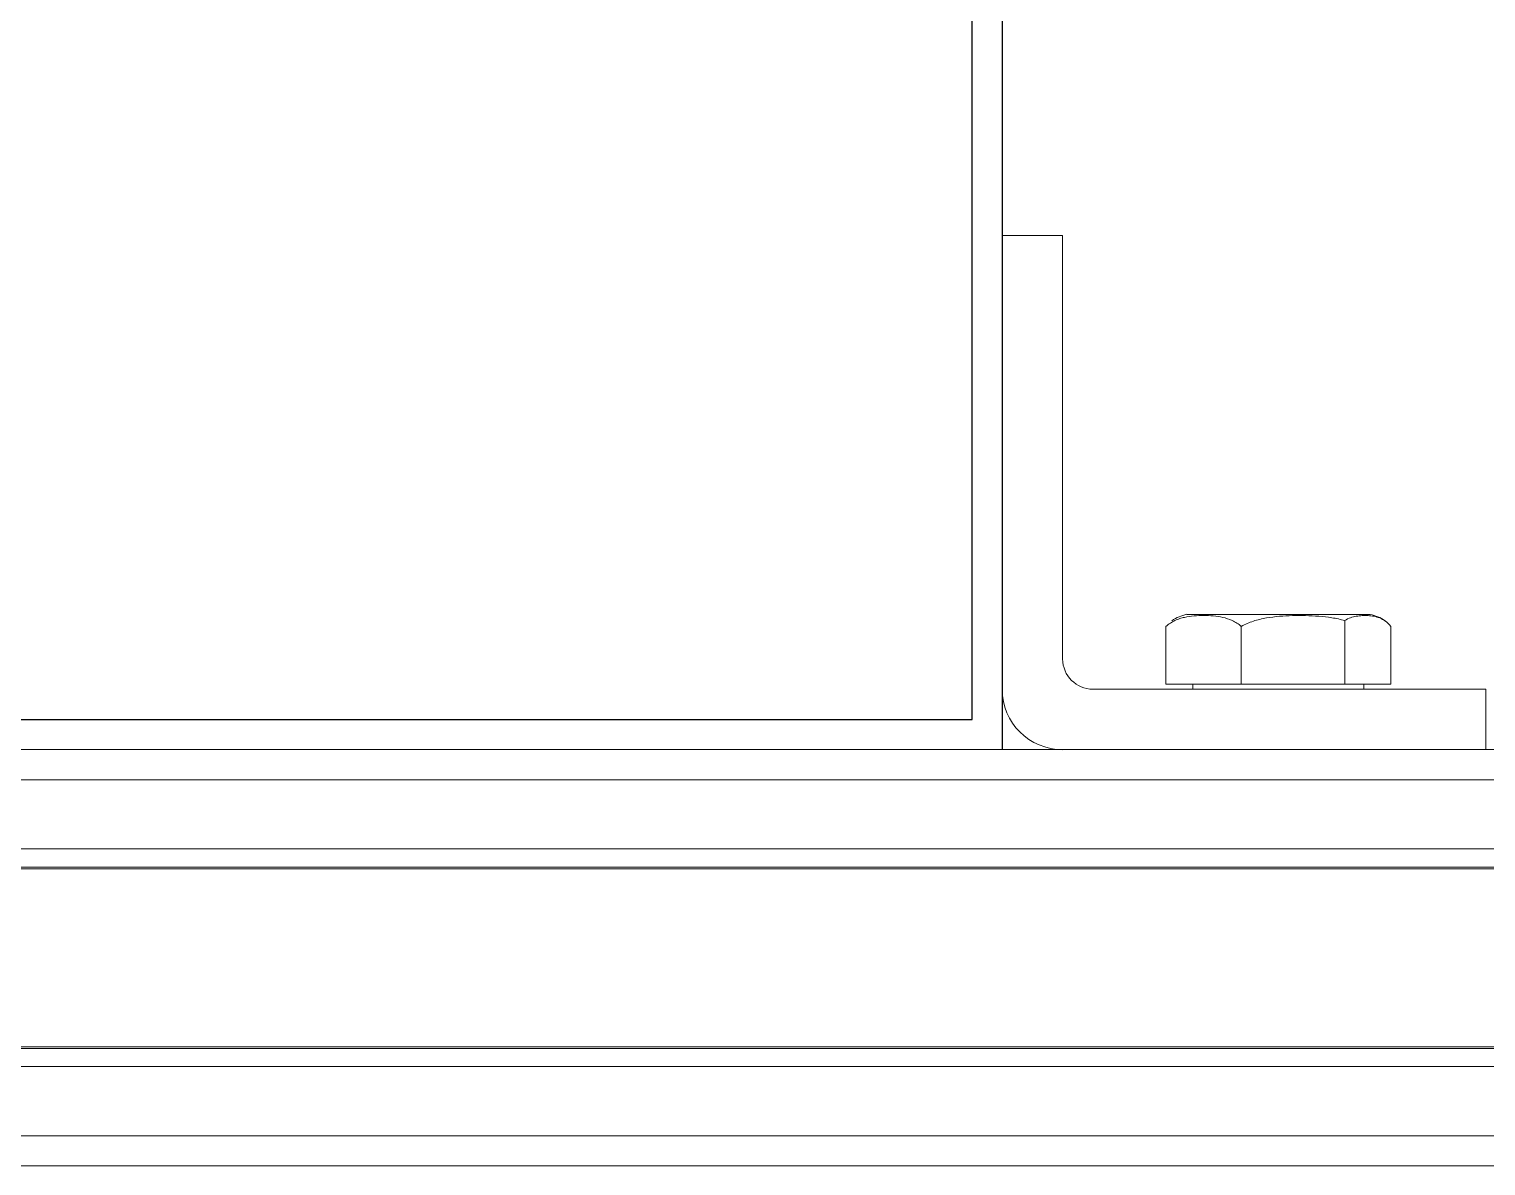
# Model space of a CAD drawing. Extents: x -976302 to -776254, y 5665 to 231437.
# Drawn here: x -799901 to -799173, y 87073 to 87640 of the extents above; entities that cross this region are included whole.
import ezdxf

# ---------------------------------------------------------------- set-up
doc = ezdxf.new("R2010")
doc.units = 0
doc.header["$LTSCALE"] = 1000
doc.header["$MEASUREMENT"] = 0
doc.layers.add('暖通', color=7, linetype='Continuous')

# ---------------------------------------------------------------- blocks, each defined once
blk = doc.blocks.new('*U22')
at = {"color": 7, "linetype": 'Continuous', "lineweight": 15}
for p, q in [((-24580.18, -16948.35), (-23580.18, -16948.35)), ((-24580.18, -16959.92), (-23580.18, -16959.92)), ((-24580.18, -16960.08), (-23580.18, -16960.08)), ((-24580.18, -16977.63), (-23580.18, -16977.63)), ((-24580.18, -16977.79), (-23580.18, -16977.79)), ((-24580.18, -16989.35), (-23580.18, -16989.35))]:
    blk.add_line(p, q, dxfattribs=at)
at = {"color": 253, "linetype": 'Continuous', "lineweight": 15, "true_color": 0x9e9e9e}
for p, q in [((-24580.18, -16951.33), (-23580.18, -16951.33)), ((-24580.18, -16958.14), (-23580.18, -16958.14)), ((-24580.18, -16979.56), (-23580.18, -16979.56)), ((-24580.18, -16986.38), (-23580.18, -16986.38))]:
    blk.add_line(p, q, dxfattribs=at)
blk = doc.blocks.new('-2')
at = {"color": 7, "linetype": 'Continuous', "lineweight": 15}
for p, q in [((-24403.13, -16907.97), (-24409.08, -16907.97)), ((-24409.08, -16907.97), (-24409.08, -16949.67)), ((-24400.12, -16922.47), (-24400.15, -16922.53)), ((-24436.88, -16952.15), (-24436.88, -16945.89)), ((-24441.41, -16952.15), (-24441.41, -16946.47)), ((-24426.68, -16952.15), (-24426.68, -16946.47)), ((-24419.26, -16952.15), (-24419.26, -16946.47)), ((-24450.78, -16952.65), (-24450.78, -16958.6)), ((-24412.06, -16952.65), (-24450.78, -16952.65)), ((-24436.88, -16952.15), (-24441.41, -16952.15)), ((-24438.77, -16952.15), (-24438.77, -16952.65)), ((-24426.68, -16952.15), (-24436.88, -16952.15)), ((-24419.26, -16952.15), (-24426.68, -16952.15)), ((-24421.89, -16952.65), (-24421.89, -16952.15)), ((-24450.78, -16958.6), (-24409.08, -16958.6))]:
    blk.add_line(p, q, dxfattribs=at)
blk.add_line((-24403.13, -16907.97), (-24403.13, -16952.65))
for centre, radius, start, end in [((-24438.54, -16949.24), 4.05, 102.0192, 124.4231), ((-24422.13, -16949.24), 4.05, 55.5721, 78.3719), ((-24412.06, -16949.67), 2.98, 270, 360), ((-24409.08, -16952.65), 5.96, 270, 360)]:
    blk.add_arc(centre, radius, start, end, dxfattribs=at)
for points, knots in [([(-24436.88, -16945.89), (-24437.06, -16945.77), (-24437.25, -16945.68), (-24437.63, -16945.54), (-24437.82, -16945.49), (-24438.21, -16945.43), (-24438.4, -16945.41), (-24438.78, -16945.39), (-24438.98, -16945.39), (-24439.36, -16945.41), (-24439.55, -16945.43), (-24439.94, -16945.51), (-24440.13, -16945.56), (-24440.51, -16945.71), (-24440.7, -16945.81), (-24441.06, -16946.08), (-24441.24, -16946.25), (-24441.41, -16946.47)], [0, 0, 0, 0, 0.125, 0.125, 0.25, 0.25, 0.375, 0.375, 0.5, 0.5, 0.625, 0.625, 0.75, 0.75, 0.875, 0.875, 1, 1, 1, 1]), ([(-24439.38, -16945.3), (-24439.33, -16945.3), (-24439.2, -16945.3), (-24437.78, -16945.3), (-24435.56, -16945.3), (-24433.08, -16945.3), (-24431.43, -16945.3), (-24430.79, -16945.3)], [0, 0, 0, 0, 0.195573, 0.41743, 0.639287, 0.861143, 1, 1, 1, 1]), ([(-24426.68, -16946.47), (-24427.06, -16946.25), (-24427.46, -16946.08), (-24428.29, -16945.81), (-24428.72, -16945.71), (-24429.58, -16945.56), (-24430.01, -16945.51), (-24430.87, -16945.43), (-24431.3, -16945.41), (-24432.16, -16945.39), (-24432.59, -16945.39), (-24433.45, -16945.41), (-24433.88, -16945.43), (-24434.75, -16945.49), (-24435.18, -16945.54), (-24436.04, -16945.68), (-24436.46, -16945.77), (-24436.88, -16945.89)], [0, 0, 0, 0, 0.125, 0.125, 0.25, 0.25, 0.375, 0.375, 0.5, 0.5, 0.625, 0.625, 0.75, 0.75, 0.875, 0.875, 1, 1, 1, 1]), ([(-24430.79, -16945.3), (-24429.77, -16945.3), (-24427.71, -16945.3), (-24424.91, -16945.3), (-24422.75, -16945.3), (-24421.42, -16945.3), (-24421.35, -16945.3), (-24421.32, -16945.3)], [0, 0, 0, 0, 0.2082339, 0.4164677, 0.6247016, 0.8329354, 1, 1, 1, 1]), ([(-24419.26, -16946.46), (-24419.54, -16946.21), (-24419.84, -16946.03), (-24420.3, -16945.81), (-24420.46, -16945.75), (-24420.77, -16945.65), (-24420.93, -16945.61), (-24421.4, -16945.5), (-24421.71, -16945.46), (-24422.34, -16945.4), (-24422.66, -16945.39), (-24423.29, -16945.39), (-24423.6, -16945.4), (-24424.24, -16945.46), (-24424.55, -16945.5), (-24425.18, -16945.65), (-24425.49, -16945.74), (-24426.1, -16946.03), (-24426.4, -16946.21), (-24426.68, -16946.46)], [0, 0, 0, 0, 0.125, 0.125, 0.1875, 0.1875, 0.25, 0.25, 0.375, 0.375, 0.5, 0.5, 0.625, 0.625, 0.75, 0.75, 0.875, 0.875, 1, 1, 1, 1])]:
    blk.add_open_spline(points, degree=3, knots=knots, dxfattribs=at)

msp = doc.modelspace()

# ---------------------------------------------------------------- linework, layer by layer
at = {"layer": '暖通', "color": 7}
for p, q in [((-799414.72, 88286.94), (-799414.72, 87280.55)), ((-799414.72, 88286.94), (-799414.72, 87280.55)), ((-799429.82, 87295.64), (-799429.82, 88271.85)), ((-799429.82, 87295.64), (-799429.82, 88271.85)), ((-802922.01, 87295.64), (-799429.82, 87295.64)), ((-802922.01, 87295.64), (-799429.82, 87295.64))]:
    msp.add_line(p, q, dxfattribs=at)

# ---------------------------------------------------------------- block references
for name, p, xscale, yscale, zscale in [('-2', (-923109.3, 173240.31), -5.068799998611212, 5.068799999542534, 5.068800000000002), ('-2', (-923109.3, 173240.31), -5.068799998611212, 5.068799999542534, 5.068800000000002), ('*U22', (-679118.28, 173188.36), 5.068799998611212, 5.068799998611212, 5.068799998611212), ('*U22', (-679118.28, 173188.36), 5.068799998611212, 5.068799998611212, 5.068799998611212)]:
    msp.add_blockref(name, p, dxfattribs=dict(at, xscale=xscale, yscale=yscale, zscale=zscale))

doc.saveas('drawing.dxf')
